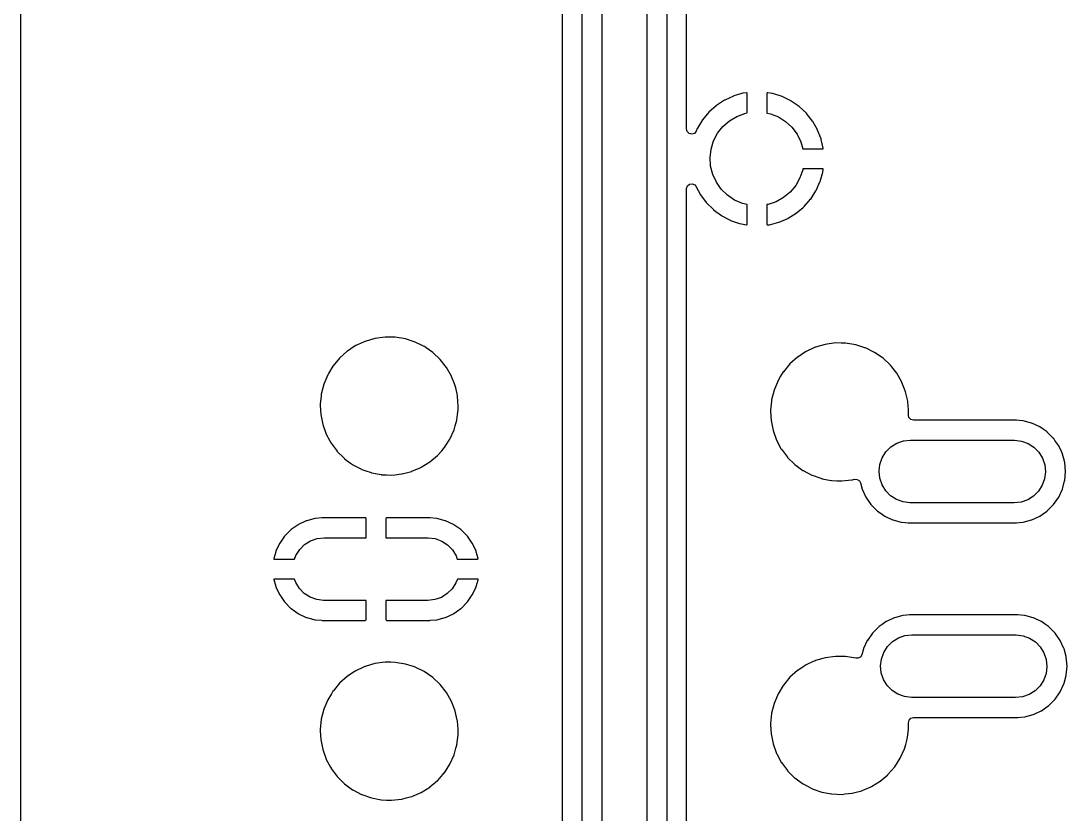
# Model space of a CAD drawing. Extents: x 132 to 182, y -154 to -53.
# Drawn here: x 132.36 to 159.07, y -104.33 to -84.09 of the extents above; entities that cross this region are included whole.
import ezdxf

# ---------------------------------------------------------------- set-up
doc = ezdxf.new("R2010")
doc.units = 0
doc.layers.add('BLACK', color=7, linetype='CONTINUOUS')

msp = doc.modelspace()

# ---------------------------------------------------------------- linework, layer by layer
at = {"layer": 'BLACK', "linetype": 'CONTINUOUS'}
for p, q in [((132.356, -116.772), (132.356, -62.8244)), ((146.689, -108.309), (146.689, -73.6203)), ((147.189, -73.5168), (147.189, -108.205)), ((146.18, -73.8831), (146.18, -108.242)), ((148.348, -107.061), (148.348, -80.6624)), ((148.848, -80.766), (148.848, -106.957)), ((149.356, -86.8512), (149.356, -81.0288)), ((150.551, -86.0022), (150.329, -86.1046)), ((150.56, -85.999), (150.551, -86.0022)), ((150.795, -85.9305), (150.56, -85.999)), ((150.804, -85.9286), (150.795, -85.9305)), ((150.884, -85.9178), (150.804, -85.9286)), ((150.897, -85.9198), (150.884, -85.9178)), ((150.901, -85.9335), (150.897, -85.9198)), ((150.901, -86.4358), (150.901, -85.9335)), ((151.414, -85.92), (151.409, -85.9341)), ((151.409, -85.9341), (151.409, -86.4367)), ((151.427, -85.9183), (151.414, -85.92)), ((151.551, -85.9384), (151.427, -85.9183)), ((151.56, -85.9406), (151.551, -85.9384)), ((151.793, -86.0151), (151.56, -85.9406)), ((151.801, -86.0186), (151.793, -86.0151)), ((152.021, -86.1267), (151.801, -86.0186)), ((150.109, -86.2489), (149.927, -86.4117)), ((150.117, -86.2432), (150.109, -86.2489)), ((150.321, -86.1091), (150.117, -86.2432)), ((150.329, -86.1046), (150.321, -86.1091)), ((152.029, -86.1315), (152.021, -86.1267)), ((152.229, -86.2709), (152.029, -86.1315)), ((152.237, -86.2767), (152.229, -86.2709)), ((152.415, -86.4443), (152.237, -86.2767)), ((149.92, -86.4184), (149.764, -86.6064)), ((149.927, -86.4117), (149.92, -86.4184)), ((150.45, -86.6338), (150.639, -86.5215)), ((150.639, -86.5215), (150.845, -86.4455)), ((150.845, -86.4455), (150.901, -86.4358)), ((151.409, -86.4367), (151.496, -86.454)), ((151.496, -86.454), (151.7, -86.5354)), ((151.7, -86.5354), (151.886, -86.6526)), ((152.421, -86.4511), (152.415, -86.4443)), ((152.572, -86.6431), (152.421, -86.4511)), ((149.632, -86.823), (149.627, -86.8313)), ((149.759, -86.614), (149.632, -86.823)), ((149.764, -86.6064), (149.759, -86.614)), ((150.149, -86.951), (150.285, -86.7786)), ((150.285, -86.7786), (150.45, -86.6338)), ((151.886, -86.6526), (152.047, -86.8016)), ((152.047, -86.8016), (152.179, -86.9776)), ((152.578, -86.6509), (152.572, -86.6431)), ((152.699, -86.8632), (152.578, -86.6509)), ((149.37, -86.9072), (149.356, -86.8512)), ((149.418, -86.9593), (149.37, -86.9072)), ((149.486, -86.9772), (149.418, -86.9593)), ((149.554, -86.9551), (149.486, -86.9772)), ((149.599, -86.9), (149.554, -86.9551)), ((149.627, -86.8313), (149.599, -86.9)), ((150.047, -87.1454), (150.149, -86.951)), ((152.179, -86.9776), (152.276, -87.1746)), ((152.703, -86.8716), (152.699, -86.8632)), ((152.792, -87.0995), (152.703, -86.8716)), ((149.956, -87.5732), (149.982, -87.3551)), ((149.982, -87.3551), (150.047, -87.1454)), ((152.276, -87.1746), (152.325, -87.3506)), ((152.325, -87.3506), (152.831, -87.3506)), ((152.794, -87.1084), (152.792, -87.0995)), ((152.846, -87.3367), (152.794, -87.1084)), ((152.831, -87.3506), (152.845, -87.3466)), ((152.845, -87.3466), (152.846, -87.3367)), ((149.97, -87.7923), (149.956, -87.5732)), ((150.024, -88.0052), (149.97, -87.7923)), ((152.322, -87.8847), (152.252, -88.0927)), ((152.326, -87.8586), (152.322, -87.8847)), ((152.827, -87.8586), (152.326, -87.8586)), ((152.84, -87.8623), (152.827, -87.8586)), ((152.834, -87.9414), (152.843, -87.8766)), ((152.843, -87.8766), (152.84, -87.8623)), ((150.116, -88.2046), (150.024, -88.0052)), ((152.252, -88.0927), (152.144, -88.2843)), ((152.766, -88.1859), (152.833, -87.9506)), ((152.833, -87.9506), (152.834, -87.9414)), ((149.356, -88.3661), (149.377, -88.298)), ((149.356, -106.694), (149.356, -88.3661)), ((149.377, -88.298), (149.43, -88.2515)), ((149.43, -88.2515), (149.5, -88.2414)), ((149.5, -88.2414), (149.565, -88.2709)), ((149.565, -88.2709), (149.593, -88.3065)), ((149.593, -88.3065), (149.709, -88.5208)), ((150.243, -88.3839), (150.116, -88.2046)), ((150.4, -88.5372), (150.243, -88.3839)), ((152.144, -88.2843), (152.004, -88.4531)), ((152.526, -88.6315), (152.658, -88.4258)), ((152.658, -88.4258), (152.663, -88.4176)), ((152.663, -88.4176), (152.763, -88.1947)), ((152.763, -88.1947), (152.766, -88.1859)), ((149.709, -88.5208), (149.714, -88.5286)), ((149.714, -88.5286), (149.86, -88.7246)), ((150.583, -88.6592), (150.4, -88.5372)), ((150.785, -88.7459), (150.583, -88.6592)), ((151.835, -88.5936), (151.643, -88.7009)), ((152.004, -88.4531), (151.835, -88.5936)), ((152.359, -88.8227), (152.52, -88.6389)), ((152.52, -88.6389), (152.526, -88.6315)), ((149.86, -88.7246), (149.866, -88.7316)), ((149.866, -88.7316), (150.04, -88.9037)), ((150.04, -88.9037), (150.047, -88.9098)), ((150.047, -88.9098), (150.244, -89.0544)), ((150.901, -88.7723), (150.785, -88.7459)), ((150.901, -89.2754), (150.901, -88.7723)), ((151.436, -88.7714), (151.409, -88.7752)), ((151.409, -88.7752), (151.409, -89.277)), ((151.643, -88.7009), (151.436, -88.7714)), ((152.166, -88.9873), (152.325, -88.8527)), ((152.325, -88.8527), (152.352, -88.8293)), ((152.352, -88.8293), (152.359, -88.8227)), ((150.244, -89.0544), (150.252, -89.0593)), ((150.252, -89.0593), (150.468, -89.1731)), ((150.468, -89.1731), (150.477, -89.1769)), ((150.477, -89.1769), (150.708, -89.2575)), ((151.472, -89.2875), (151.709, -89.2253)), ((151.709, -89.2253), (151.717, -89.2222)), ((151.717, -89.2222), (151.942, -89.1257)), ((151.942, -89.1257), (151.95, -89.1214)), ((151.95, -89.1214), (152.158, -88.9927)), ((152.158, -88.9927), (152.166, -88.9873)), ((150.708, -89.2575), (150.717, -89.2599)), ((150.717, -89.2599), (150.884, -89.2916)), ((150.884, -89.2916), (150.897, -89.2903)), ((150.897, -89.2903), (150.901, -89.277)), ((150.901, -89.277), (150.901, -89.2754)), ((151.409, -89.277), (151.414, -89.2912)), ((151.414, -89.2912), (151.426, -89.2932)), ((151.426, -89.2932), (151.463, -89.2892)), ((151.463, -89.2892), (151.472, -89.2875)), ((141.655, -92.1573), (141.396, -92.1925)), ((141.66, -92.1573), (141.655, -92.1573)), ((141.803, -92.1592), (141.66, -92.1573)), ((141.66, -92.1573), (141.66, -92.1573)), ((141.916, -92.1607), (141.803, -92.1592)), ((142.174, -92.2027), (141.916, -92.1607)), ((140.869, -92.4007), (140.693, -92.5158)), ((140.908, -92.3751), (140.869, -92.4007)), ((141.104, -92.2845), (140.908, -92.3751)), ((141.141, -92.2676), (141.104, -92.2845)), ((141.145, -92.2657), (141.141, -92.2676)), ((141.141, -92.2676), (141.141, -92.2676)), ((141.396, -92.1925), (141.145, -92.2657)), ((142.179, -92.2041), (142.174, -92.2027)), ((142.377, -92.2676), (142.179, -92.2041)), ((142.423, -92.2824), (142.377, -92.2676)), ((142.427, -92.2845), (142.423, -92.2824)), ((142.624, -92.3815), (142.427, -92.2845)), ((142.427, -92.2845), (142.427, -92.2845)), ((142.658, -92.398), (142.624, -92.3815)), ((142.662, -92.4007), (142.658, -92.398)), ((142.705, -92.431), (142.662, -92.4007)), ((142.662, -92.4007), (142.662, -92.4007)), ((142.872, -92.547), (142.705, -92.431)), ((152.606, -92.4336), (152.408, -92.5251)), ((152.641, -92.4176), (152.606, -92.4336)), ((152.645, -92.4157), (152.641, -92.4176)), ((152.641, -92.4176), (152.641, -92.4176)), ((152.896, -92.3425), (152.645, -92.4157)), ((153.155, -92.3073), (152.896, -92.3425)), ((153.16, -92.3073), (153.155, -92.3073)), ((153.303, -92.3092), (153.16, -92.3073)), ((153.16, -92.3073), (153.16, -92.3073)), ((153.416, -92.3107), (153.303, -92.3092)), ((153.674, -92.3527), (153.416, -92.3107)), ((153.679, -92.3541), (153.674, -92.3527)), ((153.909, -92.4279), (153.679, -92.3541)), ((153.923, -92.4324), (153.909, -92.4279)), ((153.927, -92.4345), (153.923, -92.4324)), ((154.154, -92.5459), (153.927, -92.4345)), ((153.927, -92.4345), (153.927, -92.4345)), ((140.494, -92.6924), (140.327, -92.8934)), ((140.689, -92.5184), (140.494, -92.6924)), ((140.693, -92.5158), (140.689, -92.5184)), ((140.693, -92.5158), (140.693, -92.5158)), ((143.063, -92.7261), (142.872, -92.547)), ((152.189, -92.6684), (151.994, -92.8424)), ((152.193, -92.6658), (152.189, -92.6684)), ((152.37, -92.5502), (152.193, -92.6658)), ((152.193, -92.6658), (152.193, -92.6658)), ((152.408, -92.5251), (152.37, -92.5502)), ((154.158, -92.548), (154.154, -92.5459)), ((154.372, -92.697), (154.158, -92.548)), ((154.563, -92.8761), (154.372, -92.697)), ((140.325, -92.8974), (140.211, -93.0854)), ((140.327, -92.8934), (140.325, -92.8974)), ((143.225, -92.9313), (143.063, -92.7261)), ((143.354, -93.1582), (143.225, -92.9313)), ((151.994, -92.8424), (151.827, -93.0434)), ((154.725, -93.0813), (154.563, -92.8761)), ((140.191, -93.1168), (140.09, -93.3579)), ((140.211, -93.0854), (140.191, -93.1168)), ((143.356, -93.1626), (143.354, -93.1582)), ((143.43, -93.3536), (143.356, -93.1626)), ((143.356, -93.1626), (143.356, -93.1626)), ((151.757, -93.1582), (151.691, -93.2668)), ((151.825, -93.0474), (151.757, -93.1582)), ((151.827, -93.0434), (151.825, -93.0474)), ((154.854, -93.3082), (154.725, -93.0813)), ((140.09, -93.3579), (140.026, -93.6112)), ((143.449, -93.4018), (143.43, -93.3536)), ((143.46, -93.4488), (143.449, -93.4018)), ((143.495, -93.6068), (143.46, -93.4488)), ((151.59, -93.5079), (151.526, -93.7612)), ((151.691, -93.2668), (151.59, -93.5079)), ((154.856, -93.3126), (154.854, -93.3082)), ((154.925, -93.4895), (154.856, -93.3126)), ((154.856, -93.3126), (154.856, -93.3126)), ((154.949, -93.5518), (154.925, -93.4895)), ((140.022, -93.6522), (140, -93.8713)), ((140.026, -93.6159), (140.022, -93.6522)), ((140.026, -93.6112), (140.026, -93.6158)), ((140.026, -93.6158), (140.026, -93.6159)), ((143.507, -93.6568), (143.495, -93.6068)), ((143.507, -93.6614), (143.507, -93.6568)), ((143.518, -93.8022), (143.507, -93.6614)), ((143.507, -93.6614), (143.507, -93.6614)), ((151.526, -93.7659), (151.523, -93.7892)), ((151.526, -93.7612), (151.526, -93.7658)), ((151.526, -93.7658), (151.526, -93.7659)), ((154.95, -93.5564), (154.949, -93.5518)), ((155.004, -93.7926), (154.95, -93.5564)), ((140, -93.8713), (140.002, -93.9071)), ((140.002, -93.9071), (140.012, -94.1323)), ((143.508, -94.1369), (143.523, -94.0128)), ((143.526, -93.9174), (143.518, -93.8022)), ((143.523, -94.0128), (143.524, -94.0097)), ((143.523, -94.0128), (143.523, -94.0128)), ((143.524, -94.0097), (143.526, -93.9174)), ((151.523, -93.7892), (151.5, -94.0213)), ((151.5, -94.0213), (151.502, -94.0571)), ((155.007, -93.8068), (155.004, -93.7926)), ((155.007, -93.8114), (155.007, -93.8068)), ((155.022, -94.0128), (155.007, -93.8114)), ((155.007, -93.8114), (155.007, -93.8114)), ((155.026, -94.0674), (155.022, -94.0128)), ((140.012, -94.1323), (140.063, -94.3887)), ((143.447, -94.4234), (143.489, -94.2735)), ((143.489, -94.2735), (143.491, -94.269)), ((143.489, -94.2735), (143.489, -94.2735)), ((143.491, -94.269), (143.508, -94.1369)), ((151.502, -94.0571), (151.512, -94.2823)), ((151.512, -94.2823), (151.563, -94.5387)), ((155.024, -94.1505), (155.026, -94.0706)), ((155.035, -94.2062), (155.024, -94.1505)), ((155.026, -94.0706), (155.026, -94.0674)), ((155.082, -94.2598), (155.035, -94.2062)), ((155.15, -94.2798), (155.082, -94.2598)), ((157.778, -94.2798), (155.15, -94.2798)), ((157.781, -94.2801), (157.778, -94.2798)), ((157.85, -94.2861), (157.781, -94.2801)), ((157.781, -94.2801), (157.781, -94.2801)), ((157.949, -94.2948), (157.85, -94.2861)), ((157.955, -94.2962), (157.949, -94.2948)), ((158.165, -94.3526), (157.955, -94.2962)), ((157.955, -94.2962), (157.955, -94.2962)), ((140.063, -94.3887), (140.152, -94.6347)), ((143.312, -94.7589), (143.42, -94.5205)), ((143.42, -94.5205), (143.447, -94.4234)), ((151.563, -94.5387), (151.652, -94.7847)), ((158.171, -94.3541), (158.165, -94.3526)), ((158.165, -94.3526), (158.165, -94.3526)), ((158.176, -94.3564), (158.171, -94.3541)), ((158.373, -94.4485), (158.176, -94.3564)), ((158.176, -94.3564), (158.176, -94.3564)), ((158.378, -94.4508), (158.373, -94.4485)), ((158.373, -94.4485), (158.373, -94.4485)), ((158.46, -94.508), (158.378, -94.4508)), ((158.561, -94.579), (158.46, -94.508)), ((140.152, -94.6347), (140.154, -94.6388)), ((140.154, -94.6388), (140.245, -94.8088)), ((140.245, -94.8088), (140.275, -94.8649)), ((143.198, -94.9366), (143.31, -94.7628)), ((143.31, -94.7628), (143.312, -94.7589)), ((151.652, -94.7847), (151.654, -94.7888)), ((151.654, -94.7888), (151.766, -94.9978)), ((154.726, -94.8669), (154.894, -94.8082)), ((154.894, -94.8082), (155.071, -94.7883)), ((155.071, -94.7883), (157.721, -94.7883)), ((157.721, -94.7883), (157.732, -94.7884)), ((157.732, -94.7884), (157.909, -94.8108)), ((157.909, -94.8108), (158.077, -94.8718)), ((158.566, -94.5821), (158.561, -94.579)), ((158.561, -94.579), (158.561, -94.579)), ((158.727, -94.744), (158.566, -94.5821)), ((158.731, -94.7485), (158.727, -94.744)), ((158.731, -94.7486), (158.731, -94.7485)), ((158.762, -94.7938), (158.731, -94.7486)), ((158.859, -94.9316), (158.762, -94.7938)), ((140.275, -94.8649), (140.278, -94.8686)), ((140.278, -94.8686), (140.278, -94.8687)), ((140.278, -94.8687), (140.429, -95.0706)), ((140.429, -95.0706), (140.429, -95.0706)), ((140.429, -95.0706), (140.432, -95.0743)), ((140.432, -95.0743), (140.435, -95.0776)), ((140.435, -95.0776), (140.435, -95.0776)), ((140.435, -95.0776), (140.607, -95.2482)), ((142.999, -95.1752), (143.102, -95.0574)), ((143.102, -95.0574), (143.168, -94.9822)), ((143.168, -94.9822), (143.171, -94.9787)), ((143.168, -94.9822), (143.168, -94.9822)), ((143.171, -94.9787), (143.198, -94.9366)), ((151.766, -94.9978), (151.775, -95.0149)), ((151.775, -95.0149), (151.778, -95.0186)), ((151.778, -95.0186), (151.778, -95.0187)), ((151.778, -95.0187), (151.929, -95.2206)), ((154.352, -95.2376), (154.448, -95.0871)), ((154.448, -95.0871), (154.574, -94.9614)), ((154.574, -94.9614), (154.726, -94.8669)), ((158.077, -94.8718), (158.227, -94.9684)), ((158.227, -94.9684), (158.352, -95.0958)), ((158.352, -95.0958), (158.445, -95.2477)), ((158.861, -94.9366), (158.859, -94.9316)), ((158.927, -95.0776), (158.861, -94.9366)), ((158.861, -94.9366), (158.861, -94.9366)), ((158.956, -95.1391), (158.927, -95.0776)), ((140.607, -95.2482), (140.617, -95.2583)), ((140.617, -95.2583), (140.621, -95.2611)), ((140.621, -95.2611), (140.621, -95.2611)), ((140.621, -95.2611), (140.772, -95.3713)), ((140.772, -95.3713), (140.828, -95.4129)), ((142.577, -95.4816), (142.799, -95.3441)), ((142.799, -95.3441), (142.803, -95.341)), ((142.803, -95.341), (142.995, -95.1782)), ((142.803, -95.341), (142.803, -95.341)), ((142.995, -95.1782), (142.999, -95.1752)), ((142.995, -95.1782), (142.995, -95.1782)), ((151.929, -95.2206), (151.929, -95.2206)), ((151.929, -95.2206), (151.932, -95.2243)), ((151.932, -95.2243), (151.935, -95.2276)), ((151.935, -95.2276), (151.935, -95.2276)), ((151.935, -95.2276), (152.114, -95.405)), ((154.292, -95.4057), (154.352, -95.2376)), ((158.445, -95.2477), (158.503, -95.4166)), ((158.957, -95.1444), (158.956, -95.1391)), ((158.988, -95.2611), (158.957, -95.1444)), ((158.957, -95.1444), (158.957, -95.1444)), ((159.015, -95.3603), (158.988, -95.2611)), ((159.035, -95.5883), (159.015, -95.3603)), ((140.828, -95.4129), (140.832, -95.4151)), ((140.832, -95.4151), (140.832, -95.4151)), ((140.832, -95.4151), (141.055, -95.5324)), ((141.055, -95.5324), (141.055, -95.5324)), ((141.055, -95.5324), (141.06, -95.5346)), ((141.06, -95.5346), (141.141, -95.5629)), ((141.141, -95.5629), (141.297, -95.6175)), ((141.297, -95.6175), (141.306, -95.6208)), ((141.306, -95.6208), (141.311, -95.6216)), ((141.311, -95.6216), (141.559, -95.6686)), ((142.089, -95.6501), (142.332, -95.586)), ((142.332, -95.586), (142.337, -95.5848)), ((142.332, -95.586), (142.332, -95.586)), ((142.337, -95.5848), (142.341, -95.5829)), ((142.341, -95.5829), (142.573, -95.4834)), ((142.573, -95.4834), (142.577, -95.4816)), ((152.114, -95.405), (152.117, -95.4083)), ((152.117, -95.4083), (152.121, -95.4111)), ((152.121, -95.4111), (152.121, -95.4111)), ((152.121, -95.4111), (152.29, -95.5346)), ((152.29, -95.5346), (152.328, -95.5629)), ((152.328, -95.5629), (152.332, -95.5651)), ((152.332, -95.5651), (152.332, -95.5651)), ((152.332, -95.5651), (152.555, -95.6824)), ((154.271, -95.5828), (154.292, -95.4057)), ((154.29, -95.7601), (154.271, -95.5828)), ((158.521, -95.5939), (158.5, -95.771)), ((158.503, -95.4166), (158.521, -95.5939)), ((159.015, -95.8164), (159.035, -95.5883)), ((141.559, -95.6686), (141.559, -95.6686)), ((141.559, -95.6686), (141.563, -95.6695)), ((141.563, -95.6695), (141.694, -95.6746)), ((141.694, -95.6746), (141.82, -95.6796)), ((141.82, -95.6796), (141.82, -95.6796)), ((141.82, -95.6796), (141.824, -95.6798)), ((141.824, -95.6798), (141.904, -95.6711)), ((141.904, -95.6711), (142.079, -95.6518)), ((142.079, -95.6518), (142.084, -95.6513)), ((142.079, -95.6518), (142.079, -95.6518)), ((142.084, -95.6513), (142.089, -95.6501)), ((152.555, -95.6824), (152.555, -95.6824)), ((152.555, -95.6824), (152.56, -95.6846)), ((152.56, -95.6846), (152.806, -95.7708)), ((152.806, -95.7708), (152.811, -95.7716)), ((152.811, -95.7716), (153.059, -95.8186)), ((153.059, -95.8186), (153.059, -95.8186)), ((153.059, -95.8186), (153.063, -95.8195)), ((153.063, -95.8195), (153.194, -95.8246)), ((153.194, -95.8246), (153.32, -95.8296)), ((153.32, -95.8296), (153.32, -95.8296)), ((153.32, -95.8296), (153.324, -95.8298)), ((153.324, -95.8298), (153.404, -95.8211)), ((153.404, -95.8211), (153.579, -95.8018)), ((153.579, -95.8018), (153.584, -95.8013)), ((153.579, -95.8018), (153.579, -95.8018)), ((153.584, -95.8013), (153.589, -95.8001)), ((153.589, -95.8001), (153.64, -95.7866)), ((153.64, -95.7866), (153.711, -95.7886)), ((153.711, -95.7886), (153.769, -95.8287)), ((153.769, -95.8287), (153.794, -95.8759)), ((153.794, -95.8759), (153.837, -96.0376)), ((154.347, -95.929), (154.29, -95.7601)), ((158.5, -95.771), (158.44, -95.939)), ((158.956, -96.0376), (159.011, -95.8298)), ((159.011, -95.8298), (159.013, -95.8217)), ((159.013, -95.8217), (159.015, -95.8164)), ((159.013, -95.8217), (159.013, -95.8217)), ((153.837, -96.0376), (153.839, -96.0426)), ((153.839, -96.0426), (153.839, -96.0426)), ((153.839, -96.0426), (153.931, -96.2401)), ((154.441, -96.0809), (154.347, -95.929)), ((154.566, -96.2083), (154.441, -96.0809)), ((158.345, -96.0896), (158.218, -96.2153)), ((158.44, -95.939), (158.345, -96.0896)), ((158.861, -96.2401), (158.953, -96.0426)), ((158.953, -96.0426), (158.956, -96.0376)), ((158.953, -96.0426), (158.953, -96.0426)), ((153.931, -96.2401), (153.931, -96.2401)), ((153.931, -96.2401), (153.934, -96.2451)), ((153.934, -96.2451), (154.065, -96.4326)), ((154.065, -96.4326), (154.227, -96.5945)), ((154.716, -96.3049), (154.566, -96.2083)), ((154.883, -96.3659), (154.716, -96.3049)), ((155.06, -96.3883), (154.883, -96.3659)), ((155.071, -96.3883), (155.06, -96.3883)), ((157.721, -96.3883), (155.071, -96.3883)), ((157.899, -96.3685), (157.721, -96.3883)), ((158.067, -96.3098), (157.899, -96.3685)), ((158.218, -96.2153), (158.067, -96.3098)), ((158.566, -96.5945), (158.727, -96.4326)), ((158.727, -96.4326), (158.859, -96.2451)), ((158.859, -96.2451), (158.861, -96.2401)), ((158.861, -96.2401), (158.861, -96.2401)), ((154.227, -96.5945), (154.231, -96.5977)), ((154.231, -96.5977), (154.232, -96.5977)), ((154.232, -96.5977), (154.299, -96.6449)), ((154.299, -96.6449), (154.415, -96.7259)), ((158.378, -96.7259), (158.494, -96.6449)), ((158.494, -96.6449), (158.561, -96.5977)), ((158.561, -96.5977), (158.566, -96.5945)), ((158.561, -96.5977), (158.561, -96.5977)), ((139.437, -96.9457), (139.259, -97.0707)), ((139.447, -96.9402), (139.437, -96.9457)), ((139.644, -96.8481), (139.447, -96.9402)), ((139.654, -96.8444), (139.644, -96.8481)), ((139.865, -96.788), (139.654, -96.8444)), ((139.876, -96.7861), (139.865, -96.788)), ((140.038, -96.7719), (139.876, -96.7861)), ((140.044, -96.7716), (140.038, -96.7719)), ((141.156, -96.7716), (140.044, -96.7716)), ((141.163, -96.7733), (141.156, -96.7716)), ((141.165, -96.7745), (141.163, -96.7733)), ((141.169, -96.7897), (141.165, -96.7745)), ((141.169, -97.2796), (141.169, -96.7897)), ((141.679, -96.7775), (141.677, -96.7852)), ((141.677, -96.7852), (141.677, -97.2796)), ((141.68, -96.7761), (141.679, -96.7775)), ((141.695, -96.7716), (141.68, -96.7761)), ((142.802, -96.7716), (141.695, -96.7716)), ((142.808, -96.7719), (142.802, -96.7716)), ((142.971, -96.7861), (142.808, -96.7719)), ((142.981, -96.788), (142.971, -96.7861)), ((143.192, -96.8444), (142.981, -96.788)), ((143.202, -96.8481), (143.192, -96.8444)), ((143.4, -96.9402), (143.202, -96.8481)), ((143.409, -96.9457), (143.4, -96.9402)), ((143.588, -97.0707), (143.409, -96.9457)), ((154.415, -96.7259), (154.42, -96.7282)), ((154.42, -96.7282), (154.42, -96.7282)), ((154.42, -96.7282), (154.617, -96.8203)), ((154.617, -96.8203), (154.622, -96.8226)), ((154.622, -96.8226), (154.627, -96.824)), ((154.627, -96.824), (154.627, -96.824)), ((154.627, -96.824), (154.838, -96.8805)), ((154.838, -96.8805), (154.838, -96.8805)), ((154.838, -96.8805), (154.843, -96.8819)), ((154.843, -96.8819), (154.939, -96.8903)), ((154.939, -96.8903), (155.011, -96.8966)), ((155.011, -96.8966), (155.011, -96.8966)), ((155.011, -96.8966), (155.014, -96.8968)), ((155.014, -96.8968), (157.778, -96.8968)), ((157.778, -96.8968), (157.781, -96.8966)), ((157.781, -96.8966), (157.853, -96.8903)), ((157.781, -96.8966), (157.781, -96.8966)), ((157.853, -96.8903), (157.949, -96.8819)), ((157.949, -96.8819), (157.955, -96.8805)), ((157.955, -96.8805), (158.165, -96.824)), ((157.955, -96.8805), (157.955, -96.8805)), ((158.165, -96.824), (158.171, -96.8226)), ((158.165, -96.824), (158.165, -96.824)), ((158.171, -96.8226), (158.176, -96.8203)), ((158.176, -96.8203), (158.373, -96.7282)), ((158.373, -96.7282), (158.378, -96.7259)), ((158.373, -96.7282), (158.373, -96.7282)), ((139.089, -97.2402), (138.964, -97.4186)), ((139.096, -97.2318), (139.089, -97.2402)), ((139.25, -97.0777), (139.096, -97.2318)), ((139.259, -97.0707), (139.25, -97.0777)), ((143.596, -97.0777), (143.588, -97.0707)), ((143.75, -97.2318), (143.596, -97.0777)), ((143.757, -97.2402), (143.75, -97.2318)), ((143.882, -97.4186), (143.757, -97.2402)), ((138.959, -97.4281), (138.867, -97.6256)), ((138.964, -97.4186), (138.959, -97.4281)), ((139.475, -97.5784), (139.601, -97.4527)), ((139.601, -97.4527), (139.752, -97.3582)), ((139.752, -97.3582), (139.921, -97.2995)), ((139.921, -97.2995), (140.098, -97.2796)), ((140.098, -97.2796), (141.169, -97.2796)), ((141.677, -97.2796), (142.748, -97.2796)), ((142.748, -97.2796), (142.759, -97.2797)), ((142.759, -97.2797), (142.936, -97.3021)), ((142.936, -97.3021), (143.104, -97.3631)), ((143.104, -97.3631), (143.254, -97.4597)), ((143.254, -97.4597), (143.379, -97.5871)), ((143.888, -97.4281), (143.882, -97.4186)), ((143.98, -97.6256), (143.888, -97.4281)), ((138.863, -97.6359), (138.817, -97.8081)), ((138.867, -97.6256), (138.863, -97.6359)), ((139.345, -97.8256), (139.379, -97.7289)), ((139.379, -97.7289), (139.475, -97.5784)), ((143.379, -97.5871), (143.472, -97.739)), ((143.472, -97.739), (143.501, -97.8256)), ((143.983, -97.6359), (143.98, -97.6256)), ((144.031, -97.8131), (143.983, -97.6359)), ((138.817, -97.8081), (138.817, -97.8222)), ((138.817, -97.8222), (138.825, -97.8256)), ((138.825, -97.8256), (139.345, -97.8256)), ((143.501, -97.8256), (144.016, -97.8256)), ((144.016, -97.8256), (144.03, -97.8217)), ((144.03, -97.8217), (144.031, -97.8131)), ((138.817, -98.3376), (138.815, -98.3462)), ((138.815, -98.3462), (138.863, -98.5234)), ((138.83, -98.3336), (138.817, -98.3376)), ((139.345, -98.3336), (138.83, -98.3336)), ((138.863, -98.5234), (138.867, -98.5337)), ((138.867, -98.5337), (138.959, -98.7311)), ((139.374, -98.4203), (139.345, -98.3336)), ((139.468, -98.5722), (139.374, -98.4203)), ((139.592, -98.6996), (139.468, -98.5722)), ((143.372, -98.5809), (143.245, -98.7066)), ((143.467, -98.4303), (143.372, -98.5809)), ((143.502, -98.3336), (143.467, -98.4303)), ((144.021, -98.3336), (143.502, -98.3336)), ((143.888, -98.7311), (143.98, -98.5337)), ((143.98, -98.5337), (143.983, -98.5234)), ((143.983, -98.5234), (144.03, -98.3511)), ((144.029, -98.337), (144.021, -98.3336)), ((144.03, -98.3511), (144.029, -98.337)), ((138.959, -98.7311), (138.964, -98.7406)), ((138.964, -98.7406), (139.089, -98.9191)), ((139.742, -98.7962), (139.592, -98.6996)), ((139.91, -98.8572), (139.742, -98.7962)), ((143.094, -98.8011), (142.925, -98.8598)), ((143.245, -98.7066), (143.094, -98.8011)), ((143.757, -98.9191), (143.882, -98.7406)), ((143.882, -98.7406), (143.888, -98.7311)), ((139.089, -98.9191), (139.096, -98.9275)), ((139.096, -98.9275), (139.25, -99.0815)), ((139.25, -99.0815), (139.259, -99.0886)), ((139.259, -99.0886), (139.437, -99.2136)), ((140.087, -98.8796), (139.91, -98.8572)), ((140.098, -98.8796), (140.087, -98.8796)), ((141.169, -98.8796), (140.098, -98.8796)), ((141.169, -99.3741), (141.169, -98.8796)), ((142.748, -98.8796), (141.677, -98.8796)), ((141.677, -98.8796), (141.677, -99.3695)), ((142.925, -98.8598), (142.748, -98.8796)), ((143.409, -99.2136), (143.588, -99.0886)), ((143.588, -99.0886), (143.596, -99.0815)), ((143.596, -99.0815), (143.75, -98.9275)), ((143.75, -98.9275), (143.757, -98.9191)), ((139.437, -99.2136), (139.447, -99.219)), ((139.447, -99.219), (139.644, -99.3111)), ((139.644, -99.3111), (139.654, -99.3149)), ((139.654, -99.3149), (139.865, -99.3713)), ((139.865, -99.3713), (139.876, -99.3732)), ((139.876, -99.3732), (140.038, -99.3874)), ((141.151, -99.3876), (141.166, -99.3832)), ((141.166, -99.3832), (141.167, -99.3818)), ((141.167, -99.3818), (141.169, -99.3741)), ((141.677, -99.3695), (141.682, -99.3848)), ((141.682, -99.3848), (141.683, -99.386)), ((141.683, -99.386), (141.691, -99.3876)), ((142.808, -99.3874), (142.971, -99.3732)), ((142.971, -99.3732), (142.981, -99.3713)), ((142.981, -99.3713), (143.192, -99.3149)), ((143.192, -99.3149), (143.202, -99.3111)), ((143.202, -99.3111), (143.4, -99.219)), ((143.4, -99.219), (143.409, -99.2136)), ((154.655, -99.3263), (154.458, -99.4184)), ((154.66, -99.3239), (154.655, -99.3263)), ((154.655, -99.3263), (154.655, -99.3263)), ((154.665, -99.3225), (154.66, -99.3239)), ((154.876, -99.2661), (154.665, -99.3225)), ((154.665, -99.3225), (154.665, -99.3225)), ((154.881, -99.2647), (154.876, -99.2661)), ((154.876, -99.2661), (154.876, -99.2661)), ((154.981, -99.256), (154.881, -99.2647)), ((155.05, -99.25), (154.981, -99.256)), ((155.052, -99.2497), (155.05, -99.25)), ((155.05, -99.25), (155.05, -99.25)), ((157.817, -99.2497), (155.052, -99.2497)), ((157.819, -99.25), (157.817, -99.2497)), ((157.888, -99.256), (157.819, -99.25)), ((157.819, -99.25), (157.819, -99.25)), ((157.988, -99.2647), (157.888, -99.256)), ((157.993, -99.2661), (157.988, -99.2647)), ((158.203, -99.3225), (157.993, -99.2661)), ((157.993, -99.2661), (157.993, -99.2661)), ((158.209, -99.3239), (158.203, -99.3225)), ((158.203, -99.3225), (158.203, -99.3225)), ((158.214, -99.3263), (158.209, -99.3239)), ((158.411, -99.4184), (158.214, -99.3263)), ((158.214, -99.3263), (158.214, -99.3263)), ((140.038, -99.3874), (140.044, -99.3876)), ((140.044, -99.3876), (141.151, -99.3876)), ((141.691, -99.3876), (142.802, -99.3876)), ((142.802, -99.3876), (142.808, -99.3874)), ((154.265, -99.552), (154.103, -99.7139)), ((154.27, -99.5489), (154.265, -99.552)), ((154.348, -99.4941), (154.27, -99.5489)), ((154.27, -99.5489), (154.27, -99.5489)), ((154.453, -99.4207), (154.348, -99.4941)), ((154.458, -99.4184), (154.453, -99.4207)), ((154.458, -99.4184), (154.458, -99.4184)), ((158.416, -99.4207), (158.411, -99.4184)), ((158.411, -99.4184), (158.411, -99.4184)), ((158.521, -99.4941), (158.416, -99.4207)), ((158.599, -99.5489), (158.521, -99.4941)), ((158.604, -99.552), (158.599, -99.5489)), ((158.599, -99.5489), (158.599, -99.5489)), ((158.766, -99.7139), (158.604, -99.552)), ((153.97, -99.9065), (153.877, -100.104)), ((153.972, -99.9015), (153.97, -99.9064)), ((153.97, -99.9064), (153.97, -99.9065)), ((154.103, -99.7139), (153.972, -99.9015)), ((154.613, -99.9313), (154.764, -99.8368)), ((154.764, -99.8368), (154.932, -99.7781)), ((154.932, -99.7781), (155.109, -99.7582)), ((155.109, -99.7582), (157.759, -99.7582)), ((157.759, -99.7582), (157.771, -99.7583)), ((157.771, -99.7583), (157.948, -99.7806)), ((157.948, -99.7806), (158.115, -99.8416)), ((158.115, -99.8416), (158.265, -99.9383)), ((158.897, -99.9015), (158.766, -99.7139)), ((158.899, -99.9064), (158.897, -99.9015)), ((158.899, -99.9065), (158.899, -99.9064)), ((158.991, -100.104), (158.899, -99.9065)), ((153.874, -100.114), (153.833, -100.265)), ((153.875, -100.109), (153.874, -100.114)), ((153.874, -100.114), (153.874, -100.114)), ((153.877, -100.104), (153.875, -100.109)), ((154.39, -100.208), (154.486, -100.057)), ((154.486, -100.057), (154.613, -99.9313)), ((158.265, -99.9383), (158.39, -100.066)), ((158.39, -100.066), (158.483, -100.218)), ((158.994, -100.109), (158.991, -100.104)), ((158.995, -100.114), (158.994, -100.109)), ((159.048, -100.311), (158.995, -100.114)), ((158.995, -100.114), (158.995, -100.114)), ((152.591, -100.441), (152.408, -100.525)), ((152.641, -100.418), (152.591, -100.441)), ((152.645, -100.416), (152.641, -100.418)), ((152.641, -100.418), (152.641, -100.418)), ((152.833, -100.361), (152.645, -100.416)), ((152.892, -100.344), (152.833, -100.361)), ((152.896, -100.343), (152.892, -100.344)), ((152.892, -100.344), (152.892, -100.344)), ((153.155, -100.307), (152.896, -100.343)), ((153.16, -100.307), (153.155, -100.307)), ((153.303, -100.309), (153.16, -100.307)), ((153.16, -100.307), (153.16, -100.307)), ((153.416, -100.311), (153.303, -100.309)), ((153.674, -100.353), (153.416, -100.311)), ((153.679, -100.354), (153.674, -100.353)), ((153.682, -100.355), (153.679, -100.354)), ((153.733, -100.357), (153.682, -100.355)), ((153.796, -100.326), (153.733, -100.357)), ((153.833, -100.265), (153.796, -100.326)), ((154.309, -100.553), (154.331, -100.376)), ((154.331, -100.376), (154.39, -100.208)), ((158.483, -100.218), (158.541, -100.386)), ((158.541, -100.386), (158.559, -100.564)), ((159.053, -100.33), (159.048, -100.311)), ((159.073, -100.558), (159.053, -100.33)), ((140.869, -100.701), (140.693, -100.816)), ((140.908, -100.675), (140.869, -100.701)), ((141.104, -100.584), (140.908, -100.675)), ((141.141, -100.568), (141.104, -100.584)), ((141.145, -100.566), (141.141, -100.568)), ((141.141, -100.568), (141.141, -100.568)), ((141.396, -100.493), (141.145, -100.566)), ((141.655, -100.457), (141.396, -100.493)), ((141.66, -100.457), (141.655, -100.457)), ((141.803, -100.459), (141.66, -100.457)), ((141.66, -100.457), (141.66, -100.457)), ((141.916, -100.461), (141.803, -100.459)), ((142.174, -100.503), (141.916, -100.461)), ((142.179, -100.504), (142.174, -100.503)), ((142.41, -100.578), (142.179, -100.504)), ((142.423, -100.582), (142.41, -100.578)), ((142.427, -100.584), (142.423, -100.582)), ((142.654, -100.696), (142.427, -100.584)), ((142.427, -100.584), (142.427, -100.584)), ((142.658, -100.698), (142.654, -100.696)), ((142.872, -100.847), (142.658, -100.698)), ((152.189, -100.668), (151.994, -100.842)), ((152.193, -100.666), (152.189, -100.668)), ((152.358, -100.558), (152.193, -100.666)), ((152.193, -100.666), (152.193, -100.666)), ((152.408, -100.525), (152.358, -100.558)), ((154.328, -100.73), (154.309, -100.553)), ((158.559, -100.564), (158.538, -100.741)), ((159.053, -100.786), (159.073, -100.558)), ((140.689, -100.818), (140.494, -100.992)), ((140.693, -100.816), (140.689, -100.818)), ((140.693, -100.816), (140.693, -100.816)), ((143.063, -101.026), (142.872, -100.847)), ((151.994, -100.842), (151.827, -101.043)), ((154.386, -100.899), (154.328, -100.73)), ((154.479, -101.051), (154.386, -100.899)), ((158.478, -100.909), (158.383, -101.059)), ((158.538, -100.741), (158.478, -100.909)), ((158.994, -101.007), (158.999, -100.989)), ((158.999, -100.989), (159.052, -100.792)), ((159.052, -100.792), (159.053, -100.786)), ((159.052, -100.792), (159.052, -100.792)), ((140.325, -101.197), (140.285, -101.263)), ((140.327, -101.193), (140.325, -101.197)), ((140.494, -100.992), (140.327, -101.193)), ((143.225, -101.231), (143.063, -101.026)), ((143.354, -101.458), (143.225, -101.231)), ((151.711, -101.235), (151.691, -101.267)), ((151.825, -101.047), (151.711, -101.235)), ((151.827, -101.043), (151.825, -101.047)), ((154.604, -101.178), (154.479, -101.051)), ((154.754, -101.275), (154.604, -101.178)), ((158.256, -101.185), (158.105, -101.28)), ((158.383, -101.059), (158.256, -101.185)), ((158.766, -101.403), (158.897, -101.215)), ((158.897, -101.215), (158.899, -101.21)), ((158.899, -101.21), (158.991, -101.012)), ((158.899, -101.21), (158.899, -101.21)), ((158.991, -101.012), (158.994, -101.007)), ((158.991, -101.012), (158.991, -101.012)), ((140.191, -101.417), (140.09, -101.658)), ((140.285, -101.263), (140.191, -101.417)), ((143.356, -101.463), (143.354, -101.458)), ((143.447, -101.696), (143.356, -101.463)), ((143.356, -101.463), (143.356, -101.463)), ((151.59, -101.508), (151.526, -101.761)), ((151.691, -101.267), (151.59, -101.508)), ((154.921, -101.336), (154.754, -101.275)), ((155.098, -101.358), (154.921, -101.336)), ((155.109, -101.358), (155.098, -101.358)), ((157.759, -101.358), (155.109, -101.358)), ((157.937, -101.338), (157.759, -101.358)), ((158.105, -101.28), (157.937, -101.338)), ((158.604, -101.564), (158.766, -101.403)), ((140.09, -101.658), (140.026, -101.911)), ((143.449, -101.702), (143.447, -101.696)), ((143.45, -101.706), (143.449, -101.702)), ((143.501, -101.933), (143.45, -101.706)), ((151.526, -101.766), (151.517, -101.85)), ((151.526, -101.761), (151.526, -101.766)), ((151.526, -101.766), (151.526, -101.766)), ((158.209, -101.793), (158.214, -101.79)), ((158.214, -101.79), (158.411, -101.698)), ((158.411, -101.698), (158.416, -101.696)), ((158.411, -101.698), (158.411, -101.698)), ((158.416, -101.696), (158.555, -101.599)), ((158.555, -101.599), (158.599, -101.568)), ((158.599, -101.568), (158.604, -101.564)), ((158.599, -101.568), (158.599, -101.568)), ((140.026, -101.911), (140, -102.171)), ((143.507, -101.957), (143.501, -101.933)), ((143.507, -101.961), (143.507, -101.957)), ((143.522, -102.163), (143.507, -101.961)), ((143.507, -101.961), (143.507, -101.961)), ((151.517, -101.85), (151.5, -102.021)), ((151.5, -102.021), (151.502, -102.057)), ((151.502, -102.057), (151.512, -102.282)), ((155.021, -102.002), (155.036, -101.933)), ((155.026, -102.067), (155.021, -102.002)), ((155.036, -101.933), (155.086, -101.882)), ((155.086, -101.882), (155.147, -101.867)), ((155.147, -101.867), (157.817, -101.867)), ((157.817, -101.867), (157.819, -101.866)), ((157.819, -101.866), (157.888, -101.86)), ((157.819, -101.866), (157.819, -101.866)), ((157.888, -101.86), (157.988, -101.852)), ((157.988, -101.852), (157.993, -101.85)), ((157.993, -101.85), (158.203, -101.794)), ((157.993, -101.85), (157.993, -101.85)), ((158.203, -101.794), (158.209, -101.793)), ((158.203, -101.794), (158.203, -101.794)), ((140, -102.171), (140.002, -102.207)), ((140.002, -102.207), (140.012, -102.432)), ((143.507, -102.44), (143.523, -102.313)), ((143.526, -102.217), (143.522, -102.163)), ((143.523, -102.313), (143.524, -102.31)), ((143.523, -102.313), (143.523, -102.313)), ((143.524, -102.31), (143.525, -102.278)), ((143.525, -102.278), (143.526, -102.221)), ((143.526, -102.221), (143.526, -102.217)), ((151.512, -102.282), (151.563, -102.539)), ((154.991, -102.419), (155.005, -102.31)), ((155.005, -102.31), (155.023, -102.163)), ((155.023, -102.163), (155.024, -102.16)), ((155.023, -102.163), (155.023, -102.163)), ((155.024, -102.16), (155.026, -102.067)), ((140.012, -102.432), (140.063, -102.689)), ((143.467, -102.653), (143.489, -102.573)), ((143.489, -102.573), (143.491, -102.569)), ((143.489, -102.573), (143.489, -102.573)), ((143.491, -102.569), (143.507, -102.44)), ((151.563, -102.539), (151.652, -102.785)), ((154.92, -102.671), (154.952, -102.557)), ((154.952, -102.557), (154.989, -102.423)), ((154.989, -102.423), (154.991, -102.419)), ((154.989, -102.423), (154.989, -102.423)), ((140.063, -102.689), (140.152, -102.935)), ((143.312, -103.059), (143.42, -102.821)), ((143.42, -102.821), (143.467, -102.653)), ((151.652, -102.785), (151.657, -102.794)), ((151.657, -102.794), (151.745, -102.959)), ((154.812, -102.909), (154.92, -102.671)), ((140.152, -102.935), (140.154, -102.939)), ((140.154, -102.939), (140.258, -103.132)), ((143.171, -103.279), (143.312, -103.059)), ((151.745, -102.959), (151.775, -103.015)), ((151.775, -103.015), (151.778, -103.019)), ((151.778, -103.019), (151.778, -103.019)), ((151.778, -103.019), (151.929, -103.221)), ((154.671, -103.129), (154.812, -102.909)), ((140.258, -103.132), (140.275, -103.165)), ((140.275, -103.165), (140.278, -103.169)), ((140.278, -103.169), (140.278, -103.169)), ((140.278, -103.169), (140.429, -103.371)), ((140.429, -103.371), (140.429, -103.371)), ((140.429, -103.371), (140.432, -103.374)), ((140.432, -103.374), (140.435, -103.378)), ((140.435, -103.378), (140.435, -103.378)), ((140.435, -103.378), (140.555, -103.497)), ((142.999, -103.475), (143.133, -103.322)), ((143.133, -103.322), (143.168, -103.282)), ((143.168, -103.282), (143.171, -103.279)), ((143.168, -103.282), (143.168, -103.282)), ((151.929, -103.221), (151.929, -103.221)), ((151.929, -103.221), (151.932, -103.224)), ((151.932, -103.224), (151.935, -103.228)), ((151.935, -103.228), (151.935, -103.228)), ((151.935, -103.228), (152.114, -103.405)), ((154.303, -103.491), (154.495, -103.328)), ((154.495, -103.328), (154.499, -103.325)), ((154.495, -103.328), (154.495, -103.328)), ((154.499, -103.325), (154.59, -103.221)), ((154.59, -103.221), (154.668, -103.132)), ((154.668, -103.132), (154.671, -103.129)), ((154.668, -103.132), (154.668, -103.132)), ((140.555, -103.497), (140.617, -103.558)), ((140.617, -103.558), (140.621, -103.561)), ((140.621, -103.561), (140.621, -103.561)), ((140.621, -103.561), (140.79, -103.685)), ((142.577, -103.782), (142.799, -103.644)), ((142.799, -103.644), (142.803, -103.641)), ((142.803, -103.641), (142.995, -103.478)), ((142.803, -103.641), (142.803, -103.641)), ((142.995, -103.478), (142.999, -103.475)), ((142.995, -103.478), (142.995, -103.478)), ((152.114, -103.405), (152.117, -103.408)), ((152.117, -103.408), (152.121, -103.411)), ((152.121, -103.411), (152.121, -103.411)), ((152.121, -103.411), (152.318, -103.555)), ((152.318, -103.555), (152.328, -103.563)), ((152.328, -103.563), (152.332, -103.565)), ((152.332, -103.565), (152.332, -103.565)), ((152.332, -103.565), (152.555, -103.682)), ((153.883, -103.715), (154.048, -103.644)), ((154.048, -103.644), (154.077, -103.632)), ((154.077, -103.632), (154.299, -103.494)), ((154.299, -103.494), (154.303, -103.491)), ((154.303, -103.491), (154.303, -103.491)), ((140.79, -103.685), (140.828, -103.713)), ((140.828, -103.713), (140.832, -103.715)), ((140.832, -103.715), (140.832, -103.715)), ((140.832, -103.715), (141.055, -103.832)), ((141.055, -103.832), (141.055, -103.832)), ((141.055, -103.832), (141.06, -103.835)), ((141.06, -103.835), (141.306, -103.921)), ((141.306, -103.921), (141.311, -103.922)), ((141.311, -103.922), (141.559, -103.969)), ((142.084, -103.951), (142.197, -103.922)), ((142.197, -103.922), (142.332, -103.886)), ((142.332, -103.886), (142.337, -103.885)), ((142.332, -103.886), (142.332, -103.886)), ((142.337, -103.885), (142.577, -103.782)), ((152.555, -103.682), (152.555, -103.682)), ((152.555, -103.682), (152.56, -103.685)), ((152.56, -103.685), (152.806, -103.771)), ((152.806, -103.771), (152.811, -103.772)), ((152.811, -103.772), (153.059, -103.819)), ((153.059, -103.819), (153.059, -103.819)), ((153.059, -103.819), (153.063, -103.82)), ((153.063, -103.82), (153.194, -103.825)), ((153.194, -103.825), (153.32, -103.83)), ((153.32, -103.83), (153.32, -103.83)), ((153.32, -103.83), (153.324, -103.83)), ((153.324, -103.83), (153.404, -103.821)), ((153.404, -103.821), (153.579, -103.802)), ((153.579, -103.802), (153.584, -103.801)), ((153.579, -103.802), (153.579, -103.802)), ((153.584, -103.801), (153.655, -103.783)), ((153.655, -103.783), (153.832, -103.736)), ((153.832, -103.736), (153.837, -103.735)), ((153.832, -103.736), (153.832, -103.736)), ((153.837, -103.735), (153.883, -103.715)), ((141.559, -103.969), (141.559, -103.969)), ((141.559, -103.969), (141.563, -103.97)), ((141.563, -103.97), (141.694, -103.975)), ((141.694, -103.975), (141.82, -103.98)), ((141.82, -103.98), (141.82, -103.98)), ((141.82, -103.98), (141.824, -103.98)), ((141.824, -103.98), (141.904, -103.971)), ((141.904, -103.971), (142.079, -103.952)), ((142.079, -103.952), (142.084, -103.951)), ((142.079, -103.952), (142.079, -103.952))]:
    msp.add_line(p, q, dxfattribs=at)

doc.saveas('drawing.dxf')
